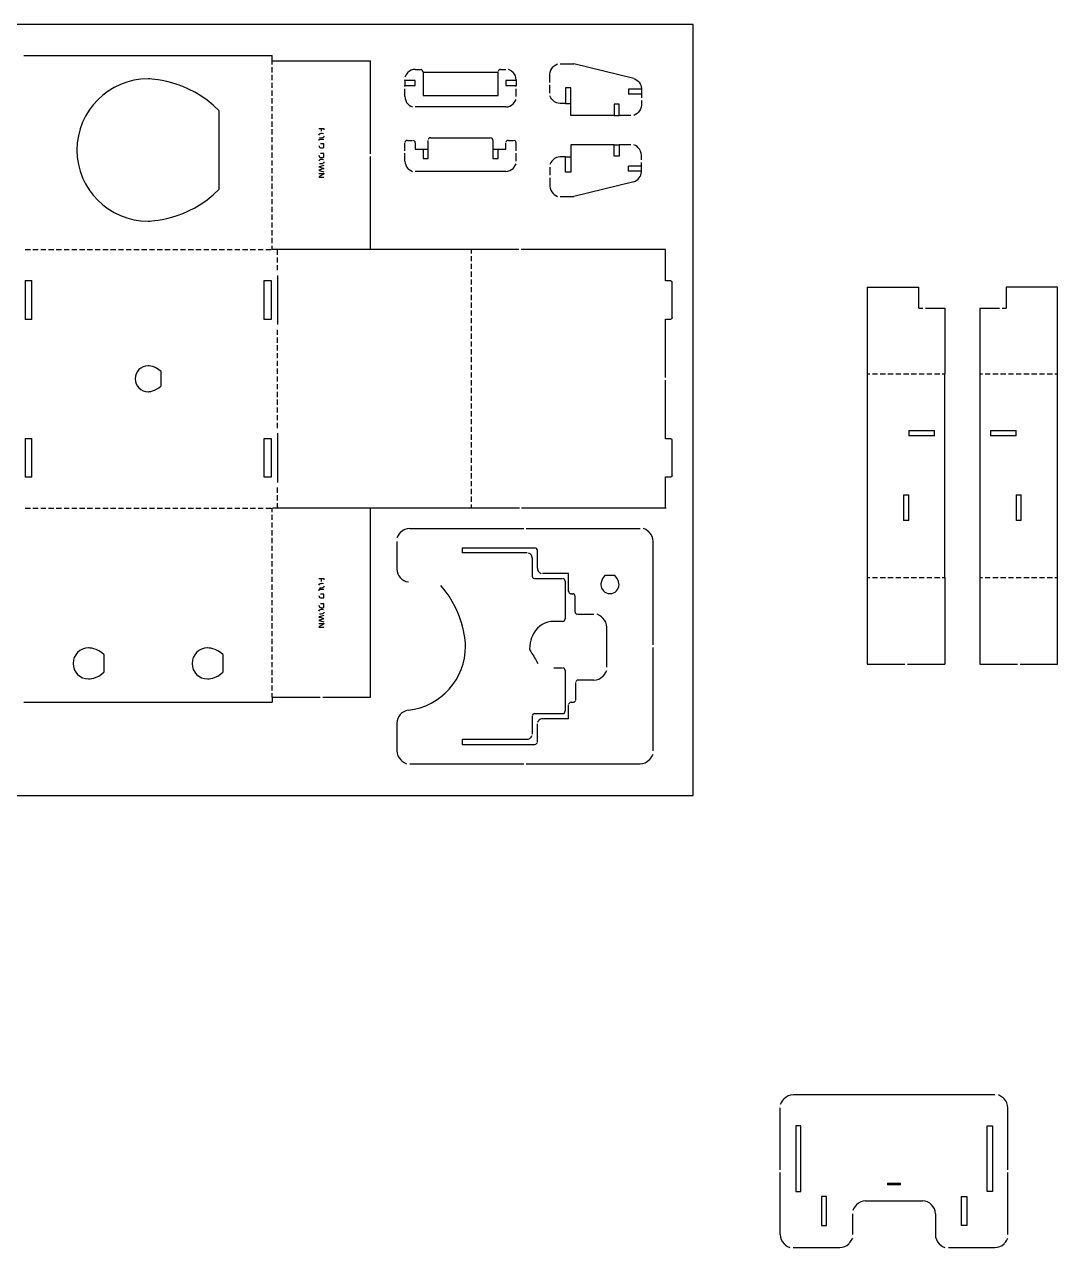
# Model space of a CAD drawing. Extents: x -8.5 to 23.4, y -6.8 to 11.8.
# Drawn here: x 7.66 to 23.38, y -6.78 to 11.84 of the extents above; entities that cross this region are included whole.
import ezdxf

# ---------------------------------------------------------------- set-up
doc = ezdxf.new("R2010")
doc.units = 0
doc.layers.add('Layer_2', color=7, linetype='CONTINUOUS')

msp = doc.modelspace()

# ---------------------------------------------------------------- linework, layer by layer
at = {"layer": 'Layer_2', "color": 1}
for points in [[(0.180912, 0.10472), (17.836313, 0.10472), (17.836313, 11.839345), (0.180912, 11.839345), (0.180912, 0.10472), (0.180912, 0.10472), (0.180912, 0.10472), (0.180912, 0.10472), (0.180912, 0.10472)], [(9.34624, 6.445943), (9.34624, 6.445943), (9.34624, 6.445943), (9.34624, 6.445943)], [(16.57048, 3.176632), (16.57048, 3.176632), (16.57048, 3.176632), (16.57048, 3.176632)], [(8.401752, 2.113462), (8.401752, 2.113462), (8.401752, 2.113462), (8.401752, 2.113462)], [(10.211988, 2.113462), (10.211988, 2.113462), (10.211988, 2.113462), (10.211988, 2.113462)]]:
    msp.add_lwpolyline(points, close=True, dxfattribs=at)
for points in [[(7.653721, 11.365431), (11.43246, 11.365431)], [(11.43246, 11.286691), (11.43246, 11.365431)], [(11.43246, 11.286691), (12.928523, 11.286691)], [(11.43246, 11.227635), (11.43246, 11.286691)], [(11.43246, 11.109525), (11.43246, 11.188265)], [(12.928523, 9.869368), (12.928523, 11.286691)], [(15.8151, 11.240061), (16.01927, 11.240061)], [(16.931069, 11.015431), (16.01927, 11.240061)], [(11.43246, 10.991415), (11.43246, 11.070155)], [(13.450081, 10.987162), (13.450081, 10.997004)], [(13.607561, 10.987162), (13.450081, 10.987162)], [(13.450081, 10.987162), (13.450081, 10.908422)], [(13.607561, 11.154484), (13.686301, 11.154484)], [(13.607561, 10.908422), (13.607561, 10.987162)], [(13.725671, 11.115114), (13.725671, 10.758815)], [(13.725671, 11.115114), (14.867404, 11.115114)], [(14.867404, 10.758815), (14.867404, 11.115114)], [(14.906774, 11.154484), (14.985514, 11.154484)], [(14.985514, 10.987162), (14.985514, 10.908422)], [(15.142994, 10.987162), (14.985514, 10.987162)], [(15.142994, 10.997004), (15.142994, 10.987162)], [(15.142994, 10.987162), (15.142994, 10.908422)], [(15.65762, 10.957974), (15.65762, 11.08258)], [(11.43246, 10.873305), (11.43246, 10.952045)], [(11.43246, 10.755195), (11.43246, 10.833935)], [(13.450081, 10.908422), (13.607561, 10.908422)], [(13.450081, 10.893658), (13.450081, 10.908422)], [(13.450081, 10.741099), (13.450081, 10.859209)], [(14.985514, 10.908422), (15.142994, 10.908422)], [(15.142994, 10.893658), (15.142994, 10.908422)], [(15.142994, 10.741099), (15.142994, 10.859209)], [(15.65762, 10.793998), (15.65762, 10.918604)], [(15.89384, 10.872738), (15.89384, 10.636518)], [(15.972581, 10.872738), (15.89384, 10.872738)], [(15.972581, 10.452659), (15.972581, 10.872738)], [(17.047789, 10.856202), (16.850939, 10.856202)], [(16.850939, 10.856202), (16.850939, 10.777462)], [(17.047789, 10.863316), (17.047789, 10.777462), (17.047789, 10.723329)], [(11.43246, 10.637084), (11.43246, 10.715824)], [(13.725671, 10.758815), (14.867404, 10.758815)], [(15.89384, 10.636518), (15.8151, 10.636518)], [(15.89384, 10.636518), (15.972581, 10.636518)], [(16.632097, 10.627855), (16.632097, 10.452659)], [(16.710837, 10.627855), (16.632097, 10.627855)], [(16.710837, 10.452659), (16.710837, 10.627855)], [(17.047789, 10.683959), (17.047789, 10.61014)], [(11.43246, 10.518974), (11.43246, 10.597714)], [(11.43246, 10.400864), (11.43246, 10.479604)], [(14.985514, 10.583619), (13.607561, 10.583619)], [(16.632097, 10.452659), (15.972581, 10.452659)], [(16.632097, 10.452659), (16.710837, 10.452659)], [(16.890309, 10.452659), (16.710837, 10.452659)], [(11.43246, 10.282754), (11.43246, 10.361494)], [(11.43246, 10.164643), (11.43246, 10.243384)], [(11.43246, 10.046533), (11.43246, 10.125273)], [(13.489451, 10.075402), (13.568191, 10.075402)], [(13.725671, 9.799811), (13.804412, 9.799811), (13.804412, 10.075402)], [(13.843782, 10.114772), (14.749293, 10.114772)], [(14.788664, 10.075402), (14.788664, 9.799811), (14.867404, 9.799811), (14.867404, 9.939918), (14.985514, 9.939918), (14.985514, 10.036032)], [(15.024884, 10.075402), (15.103624, 10.075402)], [(11.43246, 9.928423), (11.43246, 10.007163)], [(11.43246, 9.810313), (11.43246, 9.889053)], [(13.450081, 9.917922), (13.450081, 10.036032)], [(13.450081, 9.760441), (13.450081, 9.878551)], [(13.607561, 10.036032), (13.607561, 9.939918), (13.725671, 9.939918), (13.725671, 9.799811)], [(13.725671, 9.939918), (13.804412, 9.939918)], [(14.788664, 9.939918), (14.867404, 9.939918)], [(15.142994, 9.917922), (15.142994, 10.036032)], [(15.142994, 9.760441), (15.142994, 9.878551)], [(15.972581, 10.008816), (15.972581, 9.588738)], [(16.632097, 10.008816), (15.972581, 10.008816)], [(16.632097, 9.83362), (16.632097, 10.008816)], [(16.632097, 10.008816), (16.710837, 10.008816)], [(16.710837, 10.008816), (16.710837, 9.83362)], [(16.890309, 10.008816), (16.710837, 10.008816)], [(11.43246, 9.692202), (11.43246, 9.770943)], [(12.928523, 8.412675), (12.928523, 9.829998)], [(15.89384, 9.824959), (15.8151, 9.824959)], [(15.89384, 9.588738), (15.89384, 9.824959)], [(15.89384, 9.824959), (15.972581, 9.824959)], [(16.710837, 9.83362), (16.632097, 9.83362)], [(17.047789, 9.684013), (16.850939, 9.684013)], [(16.850939, 9.605273), (16.850939, 9.684013)], [(17.047789, 9.777518), (17.047789, 9.851336)], [(17.047789, 9.598159), (17.047789, 9.738148)], [(11.43246, 9.574092), (11.43246, 9.652832)], [(11.43246, 9.455982), (11.43246, 9.534722)], [(12.142587, 9.572261), (12.212054, 9.572836)], [(14.985514, 9.602961), (13.607561, 9.602961)], [(15.65762, 9.667478), (15.65762, 9.542872)], [(15.65762, 9.503502), (15.65762, 9.378895)], [(15.972581, 9.588738), (15.89384, 9.588738)], [(17.047789, 9.605273), (16.850939, 9.605273)], [(11.43246, 9.337872), (11.43246, 9.416612)], [(16.931069, 9.446045), (16.01927, 9.221415)], [(11.43246, 9.219761), (11.43246, 9.298502)], [(11.43246, 9.101651), (11.43246, 9.180391)], [(15.8151, 9.221415), (16.01927, 9.221415)], [(11.43246, 8.983541), (11.43246, 9.062281)], [(11.43246, 8.865431), (11.43246, 8.944171)], [(11.43246, 8.747321), (11.43246, 8.826061)], [(11.43246, 8.62921), (11.43246, 8.70795)], [(11.43246, 8.5111), (11.43246, 8.58984)], [(7.673012, 8.412675), (7.751752, 8.412675)], [(7.791122, 8.412675), (7.869862, 8.412675)], [(7.909232, 8.412675), (7.987973, 8.412675)], [(8.027343, 8.412675), (8.106083, 8.412675)], [(8.145453, 8.412675), (8.224193, 8.412675)], [(8.263563, 8.412675), (8.342303, 8.412675)], [(8.381673, 8.412675), (8.460414, 8.412675)], [(8.499784, 8.412675), (8.578524, 8.412675)], [(8.617894, 8.412675), (8.696634, 8.412675)], [(8.736004, 8.412675), (8.814744, 8.412675)], [(8.854114, 8.412675), (8.932855, 8.412675)], [(8.972225, 8.412675), (9.050965, 8.412675)], [(9.090335, 8.412675), (9.169075, 8.412675)], [(9.208445, 8.412675), (9.287185, 8.412675)], [(9.326555, 8.412675), (9.405295, 8.412675)], [(9.444666, 8.412675), (9.523406, 8.412675)], [(9.562776, 8.412675), (9.641516, 8.412675)], [(9.680886, 8.412675), (9.759626, 8.412675)], [(9.798996, 8.412675), (9.877736, 8.412675)], [(9.917107, 8.412675), (9.995847, 8.412675)], [(10.035217, 8.412675), (10.113957, 8.412675)], [(10.153327, 8.412675), (10.232067, 8.412675)], [(10.271437, 8.412675), (10.350177, 8.412675)], [(10.389547, 8.412675), (10.468287, 8.412675)], [(10.507657, 8.412675), (10.586398, 8.412675)], [(10.625768, 8.412675), (10.704508, 8.412675)], [(10.743878, 8.412675), (10.822618, 8.412675)], [(10.861988, 8.412675), (10.940728, 8.412675)], [(10.980098, 8.412675), (11.058838, 8.412675)], [(11.098209, 8.412675), (11.176949, 8.412675)], [(11.216319, 8.412675), (11.295059, 8.412675)], [(11.334429, 8.412675), (11.413169, 8.412675)], [(11.43246, 8.412675), (11.43246, 8.47173)], [(15.185307, 8.412431), (11.43246, 8.412676)], [(11.511594, 8.412675), (11.511594, 8.412282)], [(11.511594, 8.412675), (11.511983, 8.412675)], [(11.511594, 8.333549), (11.511594, 8.412289)], [(14.46435, 8.353423), (14.46435, 8.412281)], [(17.417106, 8.412281), (15.217327, 8.412427)], [(17.417106, 7.935903), (17.417106, 8.412281)], [(11.511594, 8.215439), (11.511594, 8.294179)], [(14.46435, 8.235313), (14.46435, 8.314053)], [(14.46435, 8.117202), (14.46435, 8.195943)], [(11.5112, 8.117013), (11.511589, 8.117013)], [(11.511594, 8.097328), (11.511594, 8.176069)], [(11.511594, 8.01858), (11.511594, 7.270549)], [(14.46435, 7.999092), (14.46435, 8.077832)], [(7.669862, 7.940234), (7.776162, 7.940234)], [(7.669862, 7.940234), (7.669862, 7.349683)], [(7.776162, 7.349683), (7.776162, 7.940234)], [(11.310019, 7.940234), (11.416319, 7.940234)], [(11.310019, 7.349683), (11.310019, 7.940234)], [(11.416319, 7.940234), (11.416319, 7.349683)], [(14.46435, 7.880982), (14.46435, 7.959722)], [(14.46435, 7.762872), (14.46435, 7.841612)], [(17.495847, 7.935903), (17.417106, 7.935903)], [(17.515531, 7.372911), (17.515531, 7.916218)], [(20.485744, 7.841405), (20.485744, 6.523043)], [(20.485744, 7.841405), (21.269733, 7.841405)], [(21.269733, 7.52318), (21.269733, 7.841405)], [(22.596249, 7.841405), (22.596249, 7.52318)], [(23.380233, 7.841405), (22.596249, 7.841405)], [(23.380233, 6.523043), (23.380233, 7.841405)], [(14.46435, 7.644761), (14.46435, 7.723502)], [(14.46435, 7.526651), (14.46435, 7.605391)], [(14.46435, 7.408541), (14.46435, 7.487281)], [(21.269733, 7.52318), (21.330481, 7.52318)], [(21.369882, 7.52318), (21.666851, 7.52318)], [(21.666847, 7.52318), (21.666847, 6.523043)], [(22.199134, 7.52318), (22.199134, 6.523043)], [(22.199134, 7.52318), (22.496103, 7.52318)], [(22.5355, 7.52318), (22.596249, 7.52318)], [(7.776162, 7.349683), (7.669862, 7.349683)], [(11.416319, 7.349683), (11.310019, 7.349683)], [(14.46435, 7.290431), (14.46435, 7.369171)], [(17.417106, 6.463462), (17.417106, 7.353226)], [(17.417106, 7.353226), (17.495847, 7.353226)], [(11.511594, 7.113069), (11.511594, 7.191809)], [(14.46435, 7.172321), (14.46435, 7.251061)], [(14.46435, 7.05421), (14.46435, 7.13295)], [(11.511594, 6.994958), (11.511594, 7.073698)], [(11.511594, 6.876848), (11.511594, 6.955588)], [(14.46435, 6.9361), (14.46435, 7.01484)], [(14.46435, 6.81799), (14.46435, 6.89673)], [(11.511594, 6.758738), (11.511594, 6.837478)], [(11.511594, 6.640628), (11.511594, 6.719368)], [(14.46435, 6.69988), (14.46435, 6.77862)], [(11.511594, 6.522517), (11.511594, 6.601258)], [(14.46435, 6.581769), (14.46435, 6.66051)], [(14.46435, 6.463659), (14.46435, 6.542399)], [(20.485737, 6.523043), (20.525107, 6.523043)], [(20.485744, 6.523043), (20.485744, 3.420968)], [(20.564477, 6.523043), (20.643217, 6.523043)], [(20.682587, 6.523043), (20.761328, 6.523043)], [(20.800698, 6.523043), (20.879438, 6.523043)], [(20.918808, 6.523043), (20.997548, 6.523043)], [(21.036918, 6.523043), (21.115658, 6.523043)], [(21.155028, 6.523043), (21.233768, 6.523043)], [(21.273138, 6.523043), (21.351878, 6.523043)], [(21.391248, 6.523043), (21.469989, 6.523043)], [(21.509359, 6.523043), (21.588099, 6.523043)], [(21.627469, 6.523043), (21.666839, 6.523043)], [(21.666847, 3.420968), (21.666847, 6.523043)], [(22.19913, 6.523043), (22.19913, 3.420968)], [(22.19913, 6.523043), (22.2385, 6.523043)], [(22.277871, 6.523043), (22.356611, 6.523043)], [(22.395981, 6.523043), (22.474721, 6.523043)], [(22.514091, 6.523043), (22.592831, 6.523043)], [(22.632201, 6.523043), (22.710941, 6.523043)], [(22.750311, 6.523043), (22.829052, 6.523043)], [(22.868422, 6.523043), (22.947162, 6.523043)], [(22.986532, 6.523043), (23.065272, 6.523043)], [(23.104642, 6.523043), (23.183382, 6.523043)], [(23.222752, 6.523043), (23.301492, 6.523043)], [(23.340862, 6.523043), (23.380233, 6.523043)], [(23.380233, 3.420968), (23.380233, 6.523043)], [(11.511594, 6.404407), (11.511594, 6.483147)], [(11.511594, 6.286297), (11.511594, 6.365037)], [(14.46435, 6.345549), (14.46435, 6.424289)], [(17.417106, 5.534328), (17.417106, 6.424092)], [(11.511594, 6.168187), (11.511594, 6.246927)], [(14.46435, 6.227439), (14.46435, 6.306179)], [(14.46435, 6.109328), (14.46435, 6.188069)], [(11.511594, 6.050076), (11.511594, 6.128817)], [(11.511594, 5.931966), (11.511594, 6.010706)], [(14.46435, 5.991218), (14.46435, 6.069958)], [(11.511594, 5.813856), (11.511594, 5.892596)], [(11.511594, 5.695746), (11.511594, 5.774486)], [(14.46435, 5.873108), (14.46435, 5.951848)], [(14.46435, 5.754998), (14.46435, 5.833738)], [(11.511594, 5.617006), (11.511594, 4.868974)], [(14.46435, 5.636887), (14.46435, 5.715628)], [(14.46435, 5.518777), (14.46435, 5.597517)], [(21.115666, 5.656901), (21.505953, 5.656901)], [(21.115666, 5.656901), (21.115666, 5.578161)], [(21.505953, 5.578161), (21.505953, 5.656901)], [(22.360024, 5.656901), (22.750311, 5.656901)], [(22.360024, 5.656901), (22.360024, 5.578161)], [(22.750311, 5.578161), (22.750311, 5.656901)], [(7.669862, 5.538659), (7.669862, 4.948108)], [(7.669862, 5.538659), (7.776162, 5.538659)], [(7.776162, 4.948108), (7.776162, 5.538659)], [(11.310019, 5.538659), (11.416319, 5.538659)], [(11.310019, 4.948108), (11.310019, 5.538659)], [(11.416319, 5.538659), (11.416319, 4.948108)], [(14.46435, 5.400667), (14.46435, 5.479407)], [(17.495847, 5.534328), (17.417106, 5.534328)], [(17.515531, 4.971336), (17.515531, 5.514643)], [(21.505953, 5.578161), (21.115666, 5.578161)], [(22.750311, 5.578161), (22.360024, 5.578161)], [(14.46435, 5.282557), (14.46435, 5.361297)], [(14.46435, 5.164447), (14.46435, 5.243187)], [(14.46435, 5.046336), (14.46435, 5.125076)], [(7.776162, 4.948108), (7.669862, 4.948108)], [(11.416319, 4.948108), (11.310019, 4.948108)], [(14.46435, 4.928226), (14.46435, 5.006966)], [(14.46435, 4.810116), (14.46435, 4.888856)], [(17.417106, 4.475273), (17.417106, 4.951651)], [(17.417106, 4.951651), (17.495847, 4.951651)], [(11.511594, 4.711494), (11.511594, 4.790234)], [(11.511594, 4.593384), (11.511594, 4.672124)], [(14.46435, 4.692006), (14.46435, 4.770746)], [(21.036926, 4.68081), (21.036926, 4.28711)], [(21.036926, 4.68081), (21.115666, 4.68081)], [(21.115666, 4.28711), (21.115666, 4.68081)], [(22.750311, 4.68081), (22.750311, 4.28711)], [(22.750311, 4.68081), (22.829052, 4.68081)], [(22.829052, 4.28711), (22.829052, 4.68081)], [(7.673012, 4.475667), (7.751752, 4.475667)], [(7.791122, 4.475667), (7.869862, 4.475667)], [(7.909232, 4.475667), (7.987973, 4.475667)], [(8.027343, 4.475667), (8.106083, 4.475667)], [(8.145453, 4.475667), (8.224193, 4.475667)], [(8.263563, 4.475667), (8.342303, 4.475667)], [(8.381673, 4.475667), (8.460414, 4.475667)], [(8.499784, 4.475667), (8.578524, 4.475667)], [(8.617894, 4.475667), (8.696634, 4.475667)], [(8.736004, 4.475667), (8.814744, 4.475667)], [(8.854114, 4.475667), (8.932855, 4.475667)], [(8.972225, 4.475667), (9.050965, 4.475667)], [(9.090335, 4.475667), (9.169075, 4.475667)], [(9.208445, 4.475667), (9.287185, 4.475667)], [(9.326555, 4.475667), (9.405295, 4.475667)], [(9.444666, 4.475667), (9.523406, 4.475667)], [(9.562776, 4.475667), (9.641516, 4.475667)], [(9.680886, 4.475667), (9.759626, 4.475667)], [(9.798996, 4.475667), (9.877736, 4.475667)], [(9.917107, 4.475667), (9.995847, 4.475667)], [(10.035217, 4.475667), (10.113957, 4.475667)], [(10.153327, 4.475667), (10.232067, 4.475667)], [(10.271437, 4.475667), (10.350177, 4.475667)], [(10.389547, 4.475667), (10.468287, 4.475667)], [(10.507657, 4.475667), (10.586398, 4.475667)], [(10.625768, 4.475667), (10.704508, 4.475667)], [(10.743878, 4.475667), (10.822618, 4.475667)], [(10.861988, 4.475667), (10.940728, 4.475667)], [(10.980098, 4.475667), (11.058838, 4.475667)], [(11.098209, 4.475667), (11.176949, 4.475667)], [(11.216319, 4.475667), (11.295059, 4.475667)], [(11.334429, 4.475667), (11.413169, 4.475667)], [(11.43246, 4.416612), (11.43246, 4.475667)], [(15.19259, 4.475427), (11.439743, 4.475672)], [(11.5112, 4.494958), (11.511589, 4.494958)], [(11.511594, 4.475273), (11.511594, 4.554013)], [(12.928523, 1.601651), (12.928523, 4.475667)], [(14.46435, 4.573895), (14.46435, 4.652635)], [(14.46435, 4.47547), (14.46435, 4.534525)], [(17.42439, 4.475277), (15.22461, 4.475423)], [(11.43246, 4.298502), (11.43246, 4.377242)], [(21.115666, 4.28711), (21.036926, 4.28711)], [(22.829052, 4.28711), (22.750311, 4.28711)], [(11.43246, 4.180391), (11.43246, 4.259132)], [(11.43246, 4.062281), (11.43246, 4.141021)], [(13.525503, 4.168025), (15.257787, 4.168025)], [(15.297157, 4.168025), (17.029441, 4.168025)], [(11.43246, 3.944171), (11.43246, 4.022911)], [(13.328653, 3.971175), (13.328653, 3.550557)], [(17.226291, 2.397159), (17.226291, 3.971175)], [(11.43246, 3.826061), (11.43246, 3.904801)], [(11.43246, 3.70795), (11.43246, 3.786691)], [(14.322748, 3.873537), (14.322748, 3.794797)], [(14.322748, 3.873537), (15.426803, 3.873537)], [(15.308681, 3.794797), (14.322748, 3.794797)], [(15.466161, 3.561986), (15.466161, 3.834155)], [(11.43246, 3.58984), (11.43246, 3.66858)], [(11.43246, 3.47173), (11.43246, 3.55047)], [(15.387421, 3.716057), (15.387421, 3.443891)], [(11.43246, 3.35362), (11.43246, 3.43236)], [(15.426803, 3.40451), (15.848338, 3.40451)], [(15.940858, 3.48325), (15.544901, 3.48325)], [(15.887709, 3.365139), (15.887709, 2.792439)], [(15.940858, 3.213679), (15.940858, 3.48325)], [(20.485737, 3.420968), (20.525107, 3.420968)], [(20.485748, 3.420968), (20.485748, 2.10261), (21.056614, 2.10261)], [(20.564477, 3.420968), (20.643217, 3.420968)], [(20.682587, 3.420968), (20.761328, 3.420968)], [(20.800698, 3.420968), (20.879438, 3.420968)], [(20.918808, 3.420968), (20.997548, 3.420968)], [(21.036918, 3.420968), (21.115658, 3.420968)], [(21.155028, 3.420968), (21.233768, 3.420968)], [(21.273138, 3.420968), (21.351878, 3.420968)], [(21.391248, 3.420968), (21.469989, 3.420968)], [(21.509359, 3.420968), (21.588099, 3.420968)], [(21.627469, 3.420968), (21.666839, 3.420968)], [(21.666851, 3.420968), (21.666851, 2.10261)], [(22.19913, 3.420968), (22.2385, 3.420968)], [(22.199134, 3.420968), (22.199134, 2.10261), (22.769997, 2.10261)], [(22.277871, 3.420968), (22.356611, 3.420968)], [(22.395981, 3.420968), (22.474721, 3.420968)], [(22.514091, 3.420968), (22.592831, 3.420968)], [(22.632201, 3.420968), (22.710941, 3.420968)], [(22.750311, 3.420968), (22.829052, 3.420968)], [(22.868422, 3.420968), (22.947162, 3.420968)], [(22.986532, 3.420968), (23.065272, 3.420968)], [(23.104642, 3.420968), (23.183382, 3.420968)], [(23.222752, 3.420968), (23.301492, 3.420968)], [(23.340862, 3.420968), (23.380233, 3.420968)], [(23.380233, 2.10261), (23.380233, 3.420968)], [(11.43246, 3.23551), (11.43246, 3.31425)], [(11.43246, 3.117399), (11.43246, 3.196139)], [(15.985149, 3.174632), (15.975307, 3.174632)], [(15.985149, 3.174632), (16.004834, 3.174632)], [(11.43246, 2.999289), (11.43246, 3.078029)], [(16.039283, 2.900246), (16.039283, 3.135569)], [(11.43246, 2.881179), (11.43246, 2.959919)], [(11.43246, 2.763069), (11.43246, 2.841809)], [(16.078653, 2.860876), (16.324717, 2.860876)], [(11.43246, 2.644958), (11.43246, 2.723699)], [(12.142587, 2.720467), (12.212054, 2.721044)], [(15.848338, 2.753069), (15.716449, 2.753069)], [(16.521567, 2.057726), (16.521567, 2.664026)], [(11.43246, 2.526848), (11.43246, 2.605588)], [(11.43246, 2.408738), (11.43246, 2.487478)], [(11.43246, 2.290628), (11.43246, 2.369368)], [(11.43246, 2.172518), (11.43246, 2.251258)], [(17.226291, 0.783769), (17.226291, 2.357786)], [(11.43246, 2.054407), (11.43246, 2.133148)], [(21.095984, 2.10261), (21.666851, 2.10261)], [(22.809367, 2.10261), (23.380233, 2.10261)], [(11.43246, 1.936297), (11.43246, 2.015037)], [(11.43246, 1.818187), (11.43246, 1.896927)], [(15.716449, 2.044407), (15.848338, 2.044407)], [(15.887709, 2.005037), (15.887709, 1.389809)], [(11.43246, 1.700077), (11.43246, 1.778817)], [(16.049126, 1.560544), (16.049126, 1.821506)], [(16.324717, 1.860876), (16.088496, 1.860876)], [(7.653721, 1.522911), (11.43246, 1.522911)], [(11.43246, 1.601651), (11.43246, 1.660707)], [(11.43246, 1.601651), (11.43246, 1.522911)], [(11.43246, 1.601651), (12.160807, 1.601651)], [(12.200177, 1.601651), (12.928523, 1.601651)], [(15.980228, 1.521174), (16.009756, 1.521174)], [(15.387421, 1.311057), (15.387421, 1.038888)], [(15.426803, 1.350439), (15.848338, 1.350439)], [(15.940858, 1.271699), (15.940858, 1.481804)], [(13.328653, 1.204388), (13.328653, 0.783769)], [(15.466161, 0.920793), (15.466161, 1.192958)], [(15.940858, 1.271699), (15.544901, 1.271699)], [(14.322748, 0.960151), (14.322748, 0.881411)], [(14.322748, 0.960151), (15.308681, 0.960151)], [(14.322748, 0.881411), (15.426803, 0.881411)], [(13.525503, 0.58692), (15.257787, 0.58692)], [(15.297157, 0.58692), (17.029441, 0.58692)], [(22.427437, -4.454925), (19.358146, -4.454925)], [(19.161294, -5.596657), (19.161294, -4.651776)], [(22.624287, -5.596657), (22.624287, -4.651776)], [(19.475468, -4.927366), (19.396728, -4.927366)], [(19.396728, -4.927366), (19.396728, -5.923142)], [(19.475468, -5.923142), (19.475468, -4.927366)], [(22.388854, -4.927366), (22.388854, -5.923142), (22.310113, -5.923142), (22.310113, -4.927366), (22.388854, -4.927366)], [(19.161294, -6.580909), (19.161294, -5.636027)], [(22.624287, -6.580909), (22.624287, -5.636027)], [(19.396728, -5.923142), (19.475468, -5.923142)], [(20.792398, -5.797642), (20.993184, -5.797642)], [(20.792398, -5.797642), (20.792398, -5.8252)], [(20.993184, -5.8252), (20.792398, -5.8252)], [(20.993184, -5.8252), (20.993184, -5.797642)], [(19.787016, -6.001882), (19.787016, -6.443114)], [(19.865756, -6.001882), (19.787016, -6.001882)], [(19.865756, -6.443114), (19.865756, -6.001882)], [(20.460508, -6.069098), (21.325074, -6.069098)], [(21.919827, -6.443114), (21.919827, -6.001882), (21.998567, -6.001882), (21.998567, -6.443114), (21.919827, -6.443114)], [(20.263657, -6.580909), (20.263657, -6.265949)], [(21.521924, -6.265949), (21.521924, -6.580909)], [(19.787016, -6.443114), (19.865756, -6.443114)], [(19.358146, -6.777759), (20.066807, -6.777759)], [(21.718776, -6.777759), (22.427437, -6.777759)]]:
    msp.add_lwpolyline(points, dxfattribs=at)
for points in [[(15.65762, 11.08258), (15.65762, 11.124348), (15.67421, 11.164403), (15.703742, 11.193934)], [(15.703742, 11.193934), (15.703742, 11.193934), (15.733278, 11.22347), (15.773333, 11.240061)], [(9.543095, 11.0111), (8.94515, 11.011104), (8.460418, 10.526376), (8.460414, 9.928427)], [(10.625768, 10.526364), (10.14104, 11.011096), (9.543095, 11.0111), (9.543095, 11.0111)], [(13.496208, 11.108359), (13.496208, 11.108359), (13.466671, 11.078828), (13.450081, 11.038772)], [(13.607561, 11.154484), (13.565793, 11.154484), (13.525738, 11.137894), (13.496208, 11.108359)], [(13.71414, 11.142953), (13.71414, 11.142953), (13.706758, 11.150339), (13.696742, 11.154484)], [(13.725671, 11.115114), (13.725671, 11.125555), (13.721522, 11.135571), (13.71414, 11.142953)], [(14.878936, 11.142953), (14.878936, 11.142953), (14.871553, 11.135571), (14.867404, 11.125555)], [(14.906774, 11.154484), (14.896333, 11.154484), (14.886318, 11.150339), (14.878936, 11.142953)], [(15.096868, 11.108359), (15.096868, 11.108359), (15.067337, 11.137894), (15.027282, 11.154484)], [(15.142994, 10.997004), (15.142994, 11.038772), (15.126404, 11.078828), (15.096868, 11.108359)], [(16.931069, 11.015431), (16.999916, 10.996982), (17.047789, 10.934592), (17.047789, 10.863316)], [(13.450081, 10.741099), (13.450081, 10.699331), (13.466671, 10.659275), (13.496208, 10.629744)], [(13.496208, 10.629744), (13.496208, 10.629744), (13.525738, 10.600209), (13.565793, 10.583619)], [(14.985514, 10.583619), (15.027282, 10.583619), (15.067337, 10.600209), (15.096868, 10.629744)], [(15.096868, 10.629744), (15.096868, 10.629744), (15.126404, 10.659275), (15.142994, 10.699331)], [(15.703742, 10.682643), (15.703742, 10.682643), (15.67421, 10.712174), (15.65762, 10.75223)], [(15.8151, 10.636518), (15.773333, 10.636518), (15.733278, 10.653108), (15.703742, 10.682643)], [(17.047789, 10.777462), (17.047789, 10.777462), (17.047789, 10.777462), (16.850939, 10.777462)], [(10.625768, 9.330474), (10.625768, 9.928419), (10.625768, 9.928419), (10.625768, 10.526364)], [(17.001663, 10.498785), (17.001663, 10.498785), (16.972132, 10.46925), (16.932073, 10.452659)], [(17.047789, 10.61014), (17.047789, 10.568372), (17.031199, 10.528316), (17.001663, 10.498785)], [(12.141968, 10.255521), (12.166709, 10.255543), (12.191449, 10.255577), (12.216189, 10.255599)], [(12.181334, 10.21447), (12.18133, 10.226679), (12.18133, 10.238887), (12.181334, 10.2511)], [(12.216189, 10.255599), (12.216189, 10.255599), (12.219212, 10.255599), (12.219011, 10.253564)], [(12.219011, 10.253564), (12.219011, 10.251099), (12.219011, 10.251099), (12.219011, 10.236855)], [(12.141122, 10.156277), (12.143807, 10.167053), (12.15163, 10.176663), (12.16196, 10.180978)], [(12.14763, 10.088864), (12.14763, 10.088864), (12.144114, 10.088864), (12.141743, 10.089183)], [(12.141743, 10.089183), (12.141743, 10.085112), (12.141743, 10.085112), (12.141899, 10.071978)], [(12.219204, 10.088864), (12.195347, 10.088864), (12.171488, 10.088864), (12.14763, 10.088864)], [(12.210169, 10.123317), (12.210169, 10.123317), (12.189294, 10.105356), (12.150067, 10.11151)], [(12.16196, 10.180978), (12.16196, 10.180978), (12.181838, 10.189281), (12.212243, 10.180577)], [(12.219862, 10.140765), (12.21839, 10.13399), (12.215508, 10.127911), (12.210169, 10.123317)], [(13.461612, 10.06387), (13.461612, 10.06387), (13.45423, 10.056489), (13.450081, 10.046476)], [(13.489451, 10.075402), (13.47901, 10.075402), (13.468998, 10.071256), (13.461612, 10.06387)], [(13.59603, 10.06387), (13.59603, 10.06387), (13.588648, 10.071256), (13.578637, 10.075402)], [(13.607561, 10.036032), (13.607561, 10.046476), (13.603416, 10.056489), (13.59603, 10.06387)], [(13.815943, 10.103241), (13.815943, 10.103241), (13.808561, 10.095859), (13.804412, 10.085846)], [(13.843782, 10.114772), (13.833341, 10.114772), (13.823329, 10.110626), (13.815943, 10.103241)], [(14.777132, 10.103241), (14.777132, 10.103241), (14.76975, 10.110626), (14.759738, 10.114772)], [(14.788664, 10.075402), (14.788664, 10.085846), (14.784518, 10.095859), (14.777132, 10.103241)], [(14.997046, 10.06387), (14.997046, 10.06387), (14.989664, 10.056489), (14.985514, 10.046476)], [(15.024884, 10.075402), (15.014443, 10.075402), (15.004431, 10.071256), (14.997046, 10.06387)], [(15.131463, 10.06387), (15.131463, 10.06387), (15.124081, 10.071256), (15.114069, 10.075402)], [(15.142994, 10.036032), (15.142994, 10.046476), (15.138849, 10.056489), (15.131463, 10.06387)], [(8.460414, 9.928423), (8.460414, 9.330478), (8.945142, 8.845746), (9.543091, 8.845746)], [(12.142338, 9.99738), (12.142338, 9.978943), (12.14872, 9.967269), (12.167177, 9.963041)], [(12.211797, 10.021376), (12.211797, 10.021376), (12.189202, 10.021376), (12.166608, 10.021376)], [(12.211797, 9.873419), (12.211797, 9.873419), (12.189202, 9.873419), (12.166608, 9.873419)], [(12.167177, 9.963041), (12.167177, 9.963041), (12.1922, 9.957309), (12.218161, 9.965663)], [(12.218639, 10.017041), (12.218639, 10.022167), (12.216017, 10.021376), (12.211797, 10.021376)], [(12.218639, 9.869084), (12.218639, 9.87421), (12.216017, 9.873419), (12.211797, 9.873419)], [(12.218161, 9.965663), (12.218428, 9.994076), (12.218428, 9.994076), (12.218494, 10.00173)], [(12.218494, 10.00173), (12.218606, 10.009387), (12.218639, 10.017041), (12.218639, 10.017041)], [(12.218494, 9.853773), (12.218606, 9.861427), (12.218639, 9.869084), (12.218639, 9.869084)], [(17.001663, 9.962691), (17.001663, 9.962691), (16.972132, 9.992226), (16.932073, 10.008816)], [(17.047789, 9.851336), (17.047789, 9.893104), (17.031199, 9.933159), (17.001663, 9.962691)], [(12.141122, 9.761387), (12.143807, 9.772163), (12.15163, 9.781773), (12.16196, 9.786088)], [(12.142338, 9.849423), (12.142338, 9.830986), (12.14872, 9.819313), (12.167177, 9.815084)], [(12.217047, 9.694073), (12.193681, 9.687447), (12.170314, 9.680824), (12.146949, 9.674198)], [(12.210169, 9.728427), (12.210169, 9.728427), (12.189294, 9.710466), (12.150067, 9.716616)], [(12.16196, 9.786088), (12.16196, 9.786088), (12.181838, 9.794391), (12.212243, 9.785683)], [(12.167177, 9.815084), (12.167177, 9.815084), (12.1922, 9.809352), (12.218161, 9.817706)], [(12.219862, 9.745876), (12.21839, 9.7391), (12.215508, 9.733021), (12.210169, 9.728427)], [(12.218161, 9.817706), (12.218428, 9.84612), (12.218428, 9.84612), (12.218494, 9.853773)], [(13.450081, 9.760441), (13.450081, 9.718678), (13.466676, 9.678622), (13.496208, 9.649086)], [(15.096872, 9.649086), (15.096872, 9.649086), (15.126404, 9.678622), (15.142994, 9.718678)], [(15.703742, 9.778832), (15.703742, 9.778832), (15.67421, 9.749301), (15.65762, 9.709245)], [(15.8151, 9.824959), (15.773333, 9.824959), (15.733278, 9.808368), (15.703742, 9.778832)], [(12.148511, 9.526245), (12.14085, 9.52195), (12.140602, 9.515462), (12.148933, 9.515529)], [(12.142836, 9.62088), (12.141478, 9.619834), (12.146733, 9.618258), (12.146733, 9.618258)], [(12.146949, 9.674198), (12.146949, 9.674198), (12.142008, 9.672797), (12.143177, 9.671765)], [(12.169049, 9.629647), (12.146946, 9.622254), (12.146946, 9.622254), (12.142836, 9.62088)], [(12.143177, 9.671765), (12.147157, 9.670462), (12.147157, 9.670462), (12.169263, 9.663234)], [(12.146733, 9.618258), (12.170383, 9.611183), (12.194029, 9.604104), (12.217674, 9.597029)], [(12.212472, 9.562119), (12.148511, 9.526245), (12.148511, 9.526245), (12.148511, 9.526245)], [(12.148933, 9.515529), (12.148933, 9.515529), (12.148933, 9.515529), (12.218402, 9.516104)], [(12.213257, 9.644431), (12.213257, 9.644431), (12.191151, 9.637037), (12.169049, 9.629647)], [(12.169263, 9.663234), (12.191366, 9.656002), (12.213468, 9.648773), (12.213468, 9.648773)], [(12.212054, 9.572836), (12.212054, 9.572836), (12.220381, 9.572903), (12.220133, 9.566415)], [(12.220133, 9.566415), (12.212472, 9.562119), (12.212472, 9.562119), (12.212472, 9.562119)], [(12.213468, 9.648773), (12.218496, 9.647132), (12.21774, 9.645927), (12.213257, 9.644431)], [(13.496208, 9.649086), (13.496208, 9.649086), (13.525742, 9.619555), (13.565798, 9.602961)], [(14.985514, 9.602961), (15.027282, 9.602961), (15.067337, 9.619555), (15.096872, 9.649086)], [(16.931069, 9.446045), (16.999916, 9.464494), (17.047789, 9.526883), (17.047789, 9.598159)], [(9.543091, 8.845746), (9.543091, 8.845746), (10.141036, 8.845746), (10.625768, 9.330474)], [(15.65762, 9.378895), (15.65762, 9.337128), (15.67421, 9.297072), (15.703742, 9.267541)], [(15.703742, 9.267541), (15.703742, 9.267541), (15.733278, 9.238005), (15.773333, 9.221415)], [(17.495847, 7.935903), (17.501067, 7.935903), (17.506074, 7.933828), (17.509768, 7.930135)], [(17.509768, 7.930135), (17.509768, 7.930135), (17.51346, 7.926447), (17.515531, 7.921439)], [(17.509763, 7.35899), (17.509763, 7.35899), (17.506074, 7.355297), (17.501067, 7.353226)], [(17.515531, 7.372911), (17.515531, 7.367691), (17.513457, 7.362683), (17.509763, 7.35899)], [(9.543091, 6.642793), (9.434374, 6.642793), (9.34624, 6.554663), (9.34624, 6.445943)], [(9.739941, 6.554659), (9.651807, 6.642793), (9.543091, 6.642793), (9.543091, 6.642793)], [(9.739941, 6.337226), (9.739941, 6.445943), (9.739941, 6.445943), (9.739941, 6.554659)], [(9.34624, 6.445943), (9.34624, 6.337226), (9.434374, 6.249092), (9.543091, 6.249092)], [(9.543091, 6.249092), (9.543091, 6.249092), (9.651807, 6.249092), (9.739941, 6.337226)], [(17.495847, 5.534328), (17.501067, 5.534328), (17.506074, 5.532254), (17.509768, 5.528561)], [(17.509768, 5.528561), (17.509768, 5.528561), (17.51346, 5.524872), (17.515531, 5.519864)], [(17.509763, 4.957415), (17.509763, 4.957415), (17.506074, 4.953722), (17.501067, 4.951651)], [(17.515531, 4.971336), (17.515531, 4.966116), (17.513457, 4.961108), (17.509763, 4.957415)], [(13.386311, 4.110368), (13.386311, 4.110368), (13.349393, 4.07345), (13.328653, 4.02338)], [(13.525503, 4.168025), (13.473296, 4.168025), (13.423228, 4.147285), (13.386311, 4.110368)], [(17.168638, 4.110368), (17.168638, 4.110368), (17.13172, 4.147285), (17.081649, 4.168025)], [(17.226291, 3.971175), (17.226291, 4.02338), (17.205551, 4.07345), (17.168638, 4.110368)], [(15.364358, 3.771734), (15.364358, 3.771734), (15.349594, 3.786498), (15.329562, 3.794797)], [(15.387421, 3.716057), (15.387421, 3.736939), (15.379122, 3.756962), (15.364358, 3.771734)], [(15.45463, 3.861994), (15.45463, 3.861994), (15.447248, 3.869376), (15.437232, 3.873525)], [(15.466161, 3.834155), (15.466161, 3.844596), (15.462011, 3.854608), (15.45463, 3.861994)], [(13.328653, 3.550557), (13.328653, 3.450698), (13.403424, 3.366659), (13.502606, 3.355041)], [(15.466161, 3.56199), (15.466161, 3.541108), (15.47446, 3.521076), (15.489224, 3.506313)], [(12.141968, 3.403726), (12.166709, 3.403748), (12.191449, 3.403782), (12.216189, 3.403804)], [(12.181334, 3.362675), (12.18133, 3.374884), (12.18133, 3.387092), (12.181334, 3.399305)], [(12.216189, 3.403804), (12.216189, 3.403804), (12.219212, 3.403804), (12.219011, 3.401768)], [(12.219011, 3.401768), (12.219011, 3.399304), (12.219011, 3.399304), (12.219011, 3.38506)], [(15.387421, 3.443891), (15.387421, 3.43345), (15.391571, 3.423435), (15.398952, 3.416053)], [(15.398952, 3.416053), (15.398952, 3.416053), (15.406334, 3.408667), (15.41635, 3.404521)], [(15.489224, 3.506313), (15.489224, 3.506313), (15.503988, 3.491541), (15.524019, 3.48325)], [(15.876177, 3.392978), (15.876177, 3.392978), (15.868796, 3.40036), (15.858779, 3.40451)], [(15.887709, 3.365139), (15.887709, 3.37558), (15.883562, 3.385592), (15.876177, 3.392978)], [(16.494378, 3.452222), (16.432684, 3.390529), (16.432684, 3.314427), (16.432684, 3.314427)], [(16.646582, 3.452222), (16.57048, 3.452222), (16.57048, 3.452222), (16.494378, 3.452222)], [(16.708276, 3.314427), (16.708276, 3.314427), (16.708276, 3.390529), (16.646582, 3.452222)], [(12.141122, 3.304482), (12.143807, 3.315258), (12.15163, 3.324868), (12.16196, 3.329183)], [(12.14763, 3.237069), (12.14763, 3.237069), (12.144114, 3.237069), (12.141743, 3.237387)], [(12.141743, 3.237387), (12.141743, 3.233317), (12.141743, 3.233317), (12.141899, 3.220183)], [(12.219204, 3.237069), (12.195347, 3.237069), (12.171488, 3.237069), (12.14763, 3.237069)], [(12.210169, 3.271521), (12.210169, 3.271521), (12.189294, 3.253561), (12.150067, 3.259714)], [(12.16196, 3.329183), (12.16196, 3.329183), (12.181838, 3.337486), (12.212243, 3.328781)], [(12.211797, 3.16958), (12.211797, 3.16958), (12.189202, 3.16958), (12.166608, 3.16958)], [(12.219862, 3.28897), (12.21839, 3.282195), (12.215508, 3.276116), (12.210169, 3.271521)], [(12.218639, 3.165246), (12.218639, 3.170372), (12.216017, 3.16958), (12.211797, 3.16958)], [(12.218494, 3.149935), (12.218606, 3.157592), (12.218639, 3.165246), (12.218639, 3.165246)], [(14.372354, 2.377474), (14.372354, 2.377474), (14.372354, 2.876766), (13.998508, 3.296958)], [(15.940858, 3.213695), (15.940858, 3.193852), (15.955622, 3.177112), (15.975307, 3.174632)], [(16.039283, 3.135569), (16.039283, 3.155411), (16.024519, 3.172151), (16.004834, 3.174632)], [(16.432684, 3.314427), (16.432684, 3.238324), (16.494378, 3.176632), (16.57048, 3.176632)], [(16.57048, 3.176632), (16.646582, 3.176632), (16.708276, 3.238324), (16.708276, 3.314427)], [(12.142338, 3.145584), (12.142338, 3.127147), (12.14872, 3.115474), (12.167177, 3.111246)], [(12.142338, 2.997628), (12.142338, 2.979191), (12.14872, 2.967518), (12.167177, 2.963289)], [(12.211797, 3.021623), (12.211797, 3.021623), (12.189202, 3.021623), (12.166608, 3.021623)], [(12.167177, 3.111246), (12.167177, 3.111246), (12.1922, 3.105513), (12.218161, 3.113868)], [(12.218639, 3.017289), (12.218639, 3.022416), (12.216017, 3.021623), (12.211797, 3.021623)], [(12.218161, 3.113868), (12.218428, 3.142281), (12.218428, 3.142281), (12.218494, 3.149935)], [(12.218161, 2.965911), (12.218428, 2.994324), (12.218428, 2.994324), (12.218494, 3.001978)], [(12.218494, 3.001978), (12.218606, 3.009631), (12.218639, 3.017289), (12.218639, 3.017289)], [(12.141122, 2.909592), (12.143807, 2.920368), (12.15163, 2.929978), (12.16196, 2.934293)], [(12.146949, 2.822403), (12.146949, 2.822403), (12.142008, 2.821001), (12.143177, 2.81997)], [(12.143177, 2.81997), (12.147157, 2.818667), (12.147157, 2.818667), (12.169263, 2.811439)], [(12.217047, 2.842277), (12.193681, 2.835651), (12.170314, 2.829029), (12.146949, 2.822403)], [(12.210169, 2.876631), (12.210169, 2.876631), (12.189294, 2.858671), (12.150067, 2.86482)], [(12.16196, 2.934293), (12.16196, 2.934293), (12.181838, 2.942597), (12.212243, 2.933882)], [(12.167177, 2.963289), (12.167177, 2.963289), (12.1922, 2.957557), (12.218161, 2.965911)], [(12.213257, 2.792636), (12.213257, 2.792636), (12.191151, 2.785242), (12.169049, 2.777852)], [(12.169263, 2.811439), (12.191366, 2.804207), (12.213468, 2.796978), (12.213468, 2.796978)], [(12.219862, 2.89408), (12.21839, 2.887304), (12.215508, 2.881226), (12.210169, 2.876631)], [(12.213468, 2.796978), (12.218496, 2.795337), (12.21774, 2.794131), (12.213257, 2.792636)], [(16.039283, 2.900246), (16.039283, 2.889804), (16.043433, 2.879793), (16.050814, 2.872407)], [(16.050814, 2.872407), (16.050814, 2.872407), (16.0582, 2.865026), (16.068212, 2.860876)], [(16.463913, 2.803222), (16.463913, 2.803222), (16.426996, 2.840139), (16.376924, 2.860876)], [(16.521567, 2.664026), (16.521567, 2.716234), (16.50083, 2.766304), (16.463913, 2.803222)], [(12.148511, 2.674453), (12.14085, 2.670159), (12.140602, 2.66367), (12.148933, 2.663738)], [(12.142836, 2.769084), (12.141478, 2.768041), (12.146733, 2.766462), (12.146733, 2.766462)], [(12.169049, 2.777852), (12.146946, 2.770458), (12.146946, 2.770458), (12.142836, 2.769084)], [(12.146733, 2.766462), (12.170383, 2.759388), (12.194029, 2.752309), (12.217674, 2.745234)], [(12.212472, 2.710328), (12.148511, 2.674453), (12.148511, 2.674453), (12.148511, 2.674453)], [(12.148933, 2.663738), (12.148933, 2.663738), (12.148933, 2.663738), (12.218402, 2.664316)], [(12.212054, 2.721044), (12.212054, 2.721044), (12.220381, 2.721156), (12.220133, 2.714623)], [(12.220133, 2.714623), (12.212472, 2.710328), (12.212472, 2.710328), (12.212472, 2.710328)], [(15.716449, 2.753069), (15.589858, 2.753069), (15.472886, 2.685533), (15.40959, 2.575903)], [(15.848338, 2.753069), (15.870082, 2.753069), (15.887709, 2.770694), (15.887709, 2.792439)], [(15.40959, 2.575903), (15.40959, 2.575903), (15.346294, 2.466273), (15.346294, 2.331202)], [(8.637973, 2.349682), (8.507512, 2.349682), (8.401752, 2.243923), (8.401752, 2.113462)], [(8.874193, 2.243923), (8.768433, 2.349682), (8.637973, 2.349682), (8.637973, 2.349682)], [(8.874193, 1.983001), (8.874193, 2.113462), (8.874193, 2.113462), (8.874193, 2.243923)], [(10.448209, 2.349682), (10.317748, 2.349682), (10.211988, 2.243923), (10.211988, 2.113462)], [(10.684429, 2.243923), (10.578669, 2.349682), (10.448209, 2.349682), (10.448209, 2.349682)], [(10.684429, 1.983001), (10.684429, 2.113462), (10.684429, 2.113462), (10.684429, 2.243923)], [(13.502606, 1.399903), (13.998508, 1.457986), (14.372354, 1.878179), (14.372354, 2.377474)], [(15.346294, 2.331202), (15.40959, 2.221572), (15.40959, 2.221572), (15.472886, 2.111942)], [(8.401752, 2.113462), (8.401752, 1.983001), (8.507512, 1.877242), (8.637973, 1.877242)], [(10.211988, 2.113462), (10.211988, 1.983001), (10.317748, 1.877242), (10.448209, 1.877242)], [(8.637973, 1.877242), (8.637973, 1.877242), (8.768433, 1.877242), (8.874193, 1.983001)], [(10.448209, 1.877242), (10.448209, 1.877242), (10.578669, 1.877242), (10.684429, 1.983001)], [(15.876177, 2.032876), (15.876177, 2.032876), (15.868796, 2.040258), (15.858779, 2.044407)], [(15.887709, 2.005037), (15.887709, 2.015478), (15.883562, 2.025493), (15.876177, 2.032876)], [(16.324717, 1.860876), (16.376924, 1.860876), (16.426996, 1.881616), (16.463913, 1.918533)], [(16.463913, 1.918533), (16.463913, 1.918533), (16.50083, 1.95545), (16.521567, 2.005521)], [(16.060657, 1.849348), (16.060657, 1.849348), (16.053276, 1.841962), (16.049126, 1.83195)], [(16.088496, 1.860876), (16.078054, 1.860876), (16.068043, 1.85673), (16.060657, 1.849348)], [(15.95239, 1.509643), (15.95239, 1.509643), (15.945008, 1.502258), (15.940858, 1.492246)], [(15.980228, 1.521174), (15.969787, 1.521174), (15.959776, 1.517026), (15.95239, 1.509643)], [(16.009756, 1.521174), (16.0202, 1.521174), (16.030212, 1.52532), (16.037594, 1.532707)], [(16.037594, 1.532707), (16.037594, 1.532707), (16.04498, 1.540088), (16.049126, 1.5501)], [(13.502606, 1.399903), (13.403424, 1.388286), (13.328653, 1.30425), (13.328653, 1.204388)], [(15.398964, 1.338907), (15.398964, 1.338907), (15.391582, 1.331521), (15.387433, 1.32151)], [(15.426803, 1.350439), (15.416362, 1.350439), (15.406347, 1.346289), (15.398964, 1.338907)], [(15.848338, 1.350439), (15.870082, 1.350439), (15.887709, 1.368064), (15.887709, 1.389809)], [(15.489224, 1.248636), (15.489224, 1.248636), (15.47446, 1.233863), (15.466161, 1.21384)], [(15.544901, 1.271699), (15.524019, 1.271699), (15.503988, 1.263399), (15.489224, 1.248636)], [(15.308681, 0.960151), (15.329562, 0.960151), (15.349594, 0.968442), (15.364358, 0.983207)], [(15.364358, 0.983207), (15.364358, 0.983207), (15.379122, 0.997978), (15.387421, 1.018001)], [(13.328653, 0.783769), (13.328653, 0.731564), (13.349393, 0.681493), (13.386311, 0.644577)], [(15.426803, 0.881411), (15.437243, 0.881411), (15.44726, 0.885557), (15.454641, 0.892939)], [(15.454641, 0.892939), (15.454641, 0.892939), (15.462023, 0.900324), (15.466173, 0.910337)], [(13.386311, 0.644577), (13.386311, 0.644577), (13.423228, 0.60766), (13.473296, 0.58692)], [(17.029441, 0.58692), (17.081649, 0.58692), (17.13172, 0.60766), (17.168638, 0.644577)], [(17.168638, 0.644577), (17.168638, 0.644577), (17.205551, 0.681493), (17.226291, 0.731564)], [(19.358146, -4.454925), (19.305937, -4.454925), (19.255866, -4.475665), (19.218949, -4.512578)], [(22.56663, -4.512578), (22.56663, -4.512578), (22.529712, -4.475665), (22.479646, -4.454925)], [(19.218949, -4.512578), (19.218949, -4.512578), (19.182036, -4.549496), (19.161294, -4.599567)], [(22.624287, -4.651776), (22.624287, -4.599567), (22.603547, -4.549496), (22.56663, -4.512578)], [(20.321311, -6.126752), (20.321311, -6.126752), (20.284398, -6.163669), (20.263657, -6.21374)], [(20.460508, -6.069098), (20.408299, -6.069098), (20.358228, -6.089838), (20.321311, -6.126752)], [(21.521924, -6.265949), (21.521924, -6.157233), (21.433791, -6.069098), (21.325074, -6.069098)], [(19.161294, -6.580909), (19.161294, -6.633118), (19.182036, -6.683185), (19.218949, -6.720103)], [(20.206, -6.720103), (20.206, -6.720103), (20.242917, -6.683185), (20.263657, -6.633118)], [(21.521924, -6.580909), (21.521924, -6.633118), (21.542666, -6.683185), (21.579579, -6.720103)], [(22.56663, -6.720103), (22.56663, -6.720103), (22.603547, -6.683185), (22.624287, -6.633118)], [(19.218949, -6.720103), (19.218949, -6.720103), (19.255866, -6.757019), (19.305937, -6.777759)], [(20.066807, -6.777759), (20.119016, -6.777759), (20.169082, -6.757019), (20.206, -6.720103)], [(21.579579, -6.720103), (21.579579, -6.720103), (21.616496, -6.757019), (21.666567, -6.777759)], [(22.427437, -6.777759), (22.479646, -6.777759), (22.529712, -6.757019), (22.56663, -6.720103)]]:
    msp.add_open_spline(points, degree=3, dxfattribs=at)

doc.saveas('drawing.dxf')
